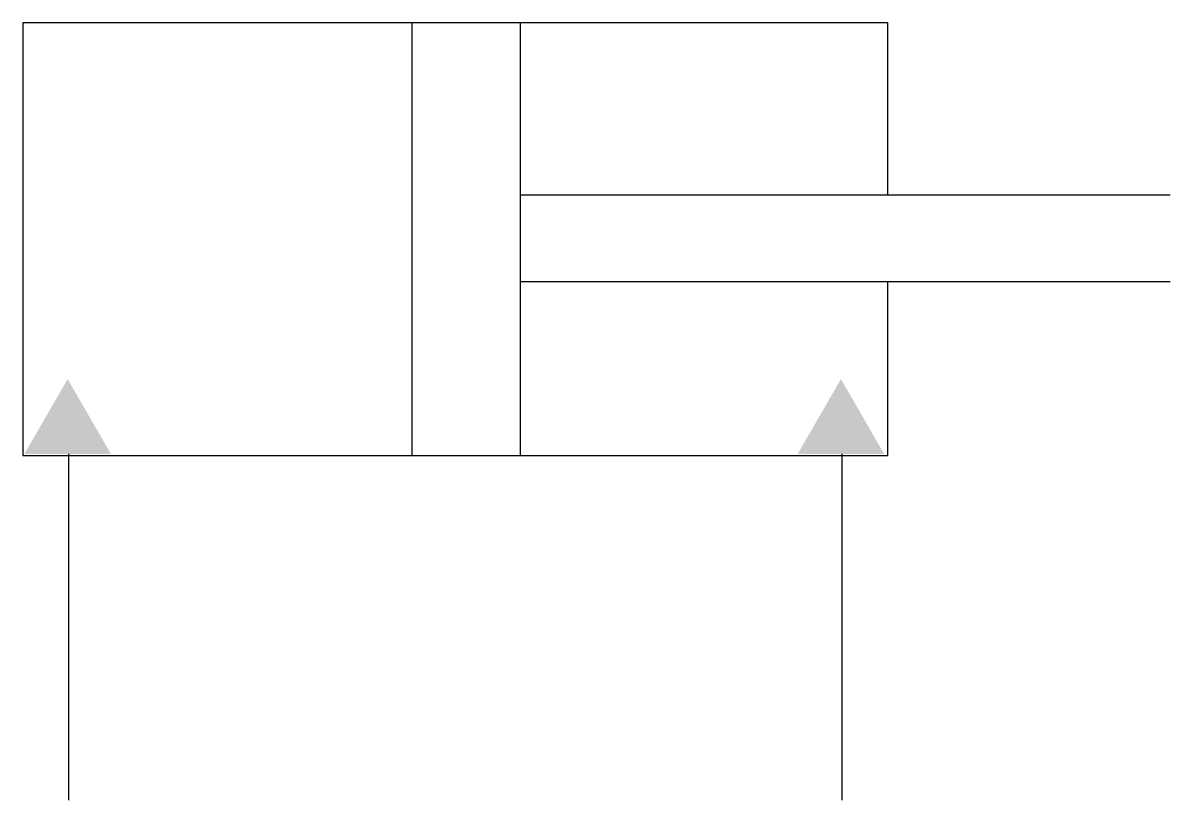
# Model space of a CAD drawing. Extents: x 682.3 to 708.8, y 466.3 to 484.3.
import ezdxf

# ---------------------------------------------------------------- set-up
doc = ezdxf.new("R2010")
doc.units = 0
doc.header["$LTSCALE"] = 5
doc.header["$MEASUREMENT"] = 0
doc.layers.add('11', color=1, linetype='CONTINUOUS')
doc.layers.add('12', color=2, linetype='CONTINUOUS')

msp = doc.modelspace()

# ---------------------------------------------------------------- linework, layer by layer
at = {"layer": '11'}
for p, q in [((702.303, 484.294), (682.303, 484.294)), ((682.303, 484.294), (682.303, 474.294)), ((691.297, 484.294), (691.297, 474.294)), ((693.797, 484.294), (693.797, 474.294)), ((702.303, 480.31), (702.303, 484.294)), ((708.828, 480.31), (693.797, 480.31)), ((708.828, 478.31), (693.797, 478.31)), ((702.303, 474.294), (702.303, 478.31)), ((682.303, 474.294), (702.303, 474.294)), ((683.357, 474.33), (683.357, 466.33)), ((701.238, 474.33), (701.238, 466.33))]:
    msp.add_line(p, q, dxfattribs=at)
at = {"layer": '12'}
for points in [[(682.337, 474.33), (683.337, 476.062), (684.337, 474.33)], [(700.218, 474.33), (701.218, 476.062), (702.218, 474.33)]]:
    msp.add_solid(points, dxfattribs=at)

doc.saveas('drawing.dxf')
